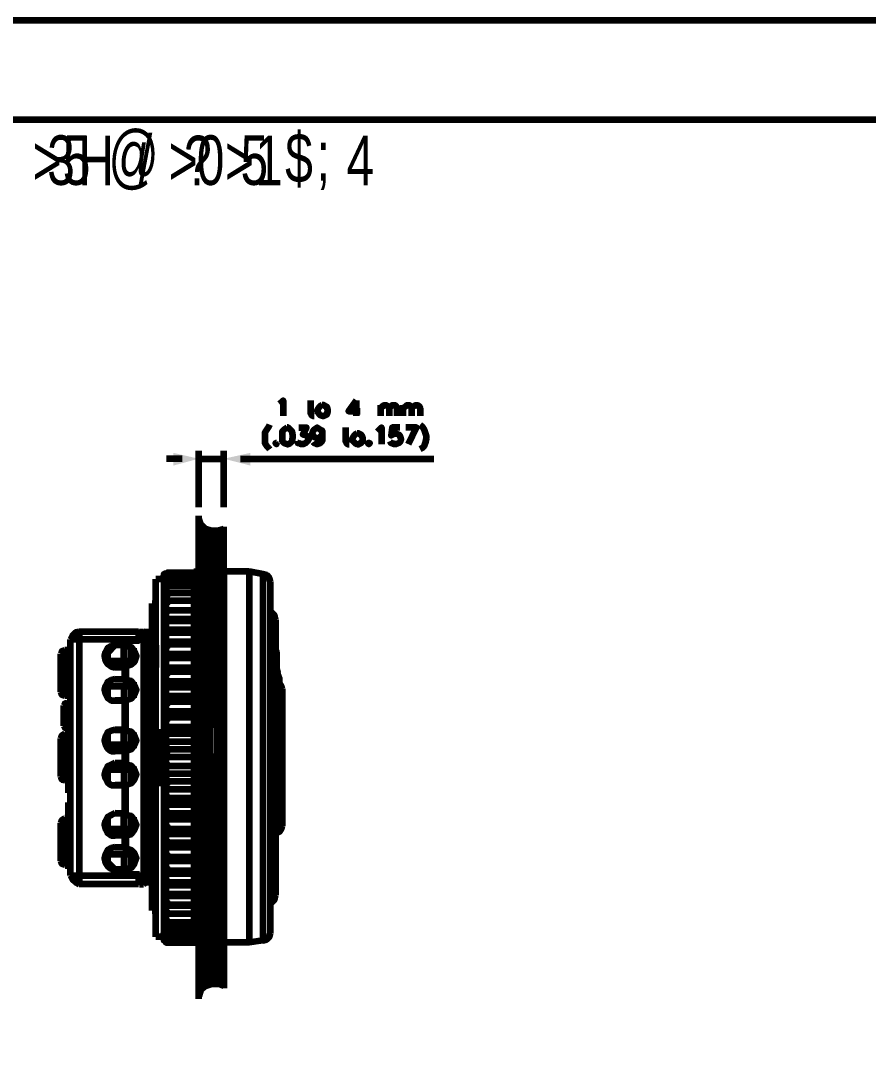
# Model space of a CAD drawing. Header units: inches. Extents: x 19 to 378, y -1 to 556.
# Drawn here: x 96.7 to 193.7, y 94.6 to 212.2 of the extents above; entities that cross this region are included whole.
import ezdxf

# ---------------------------------------------------------------- set-up
doc = ezdxf.new("R2010")
doc.units = ezdxf.units.IN
for name, color, linetype, lineweight in [('H', 7, 'CONTINUOUS', 100), ('P', 250, 'CONTINUOUS', 100), ('Text', 250, 'CONTINUOUS', 100)]:
    doc.layers.add(name, color=color, linetype=linetype, lineweight=lineweight)
doc.styles.get("Standard").update_dxf_attribs({"font": 'txt', "width": 0.75})

msp = doc.modelspace()

# ---------------------------------------------------------------- hatches: boundary and pattern name
at = {"layer": 'H', "linetype": 'CONTINUOUS'}
for points in [[(114.22, 162.78), (114.22, 161.33), (117.11, 162.11)], [(123, 161.33), (123, 162.78), (120, 162.11)]]:
    msp.add_hatch(color=0, dxfattribs=at).paths.add_polyline_path(points)

# ---------------------------------------------------------------- linework, layer by layer
at = {"layer": 'P', "color": 0, "linetype": 'CONTINUOUS'}
for points in [[(19, 30.89), (377.89, 30.89), (377.89, 212.22), (19, 212.22), (19, 30.89)], [(21.67, 200.89), (375.11, 200.89)], [(126.33, 168.44), (126.56, 168.56), (126.78, 168.78), (126.78, 167)], [(129.89, 168.78), (129.89, 167.33), (130, 167.11), (130.11, 167), (130.33, 167)], [(135.11, 168.78), (134.22, 167.56), (135.56, 167.56)], [(135.11, 168.78), (135.11, 167)], [(129.67, 168.22), (130.22, 168.22)], [(131.22, 168.22), (131, 168.11), (130.89, 168), (130.67, 167.67), (130.67, 167.56), (130.89, 167.22), (131, 167.11), (131.22, 167), (131.44, 167), (131.56, 167.11), (131.78, 167.22), (131.89, 167.56), (131.89, 167.67), (131.78, 168), (131.56, 168.11), (131.44, 168.22), (131.22, 168.22), (131.22, 168.22)], [(137.89, 168.22), (137.89, 167)], [(137.89, 167.89), (138.11, 168.11), (138.33, 168.22), (138.56, 168.22), (138.78, 168.11), (138.89, 167.89), (138.89, 167)], [(138.89, 167.89), (139.11, 168.11), (139.22, 168.22), (139.56, 168.22), (139.67, 168.11), (139.78, 167.89), (139.78, 167)], [(140.44, 168.22), (140.44, 167)], [(140.44, 167.89), (140.78, 168.11), (140.89, 168.22), (141.22, 168.22), (141.33, 168.11), (141.44, 167.89), (141.44, 167)], [(141.44, 167.89), (141.67, 168.11), (141.89, 168.22), (142.11, 168.22), (142.33, 168.11), (142.44, 167.89), (142.44, 167)], [(125.22, 166), (125.11, 165.78), (124.89, 165.44), (124.67, 165.11), (124.67, 164.78), (124.67, 164.44), (124.67, 163.89), (124.89, 163.56), (125.11, 163.33), (125.22, 163.22)], [(142.44, 166), (142.67, 165.78), (142.89, 165.44), (143, 165.11), (143.11, 164.78), (143.11, 164.44), (143, 163.89), (142.89, 163.56), (142.67, 163.33), (142.44, 163.22)], [(127.22, 165.67), (126.89, 165.44), (126.67, 165.22), (126.67, 164.78), (126.67, 164.56), (126.67, 164.11), (126.89, 163.89), (127.22, 163.78), (127.33, 163.78), (127.56, 163.89), (127.78, 164.11), (127.89, 164.56), (127.89, 164.78), (127.78, 165.22), (127.56, 165.44), (127.33, 165.67), (127.22, 165.67)], [(128.56, 165.67), (129.44, 165.67), (129, 164.89), (129.22, 164.89), (129.44, 164.78), (129.44, 164.78), (129.67, 164.44), (129.67, 164.22), (129.44, 164), (129.33, 163.89), (129.11, 163.78), (128.78, 163.78), (128.56, 163.89), (128.44, 163.89), (128.44, 164.11)], [(131.22, 165), (131.22, 164.78), (131, 164.56), (130.67, 164.44), (130.67, 164.44), (130.33, 164.56), (130.22, 164.78), (130.11, 165), (130.11, 165.11), (130.22, 165.33), (130.33, 165.44), (130.67, 165.67), (130.67, 165.67), (131, 165.44), (131.22, 165.33), (131.22, 165), (131.22, 164.56), (131.22, 164.11), (131, 163.89), (130.67, 163.78), (130.56, 163.78), (130.33, 163.89), (130.22, 164)], [(133.67, 165), (134.22, 165)], [(133.89, 165.67), (133.89, 164.11), (134, 163.89), (134.11, 163.78), (134.33, 163.78)], [(135.22, 165), (135, 164.89), (134.89, 164.78), (134.67, 164.44), (134.67, 164.22), (134.89, 164), (135, 163.89), (135.22, 163.78), (135.44, 163.78), (135.56, 163.89), (135.78, 164), (135.89, 164.22), (135.89, 164.44), (135.78, 164.78), (135.56, 164.89), (135.44, 165), (135.22, 165)], [(137.56, 165.22), (137.67, 165.33), (138, 165.67), (138, 163.78)], [(140.11, 165.67), (139.22, 165.67), (139.11, 164.78), (139.22, 164.89), (139.44, 165), (139.67, 165), (140, 164.89), (140.11, 164.78), (140.22, 164.44), (140.22, 164.22), (140.11, 164), (140, 163.89), (139.67, 163.78), (139.44, 163.78), (139.22, 163.89), (139.11, 163.89), (139, 164.11)], [(141.11, 163.78), (142, 165.67), (140.78, 165.67)], [(126, 163.89), (125.89, 163.89), (126, 163.78), (126, 163.89), (126, 163.89)], [(136.56, 163.89), (136.44, 163.89), (136.56, 163.78), (136.67, 163.89), (136.56, 163.89)], [(117.11, 156.56), (117.11, 163)], [(120, 156.56), (120, 163)], [(115.22, 162.11), (113.44, 162.11)], [(117.11, 162.11), (120, 162.11)], [(121.89, 162.11), (144, 162.11)], [(120, 145.56), (117.11, 145.56), (117.11, 155.56)], [(117.11, 155.22), (117.33, 154.67), (117.89, 154.11), (118.56, 153.89), (119.33, 153.89), (120, 154.11)], [(117.11, 154.78), (117.22, 155)], [(117.11, 154), (117.56, 154.44)], [(120, 145.56), (120, 154.33)], [(117.11, 153.11), (118.11, 154.11)], [(117.11, 151.44), (119.67, 153.89)], [(117.11, 152.33), (118.67, 153.89)], [(117.11, 150.56), (120, 153.44)], [(117.11, 149.67), (120, 152.67)], [(117.11, 148.89), (120, 151.78)], [(117.11, 148), (120, 151)], [(117.11, 147.22), (120, 150.11)], [(112.22, 130.78), (112.22, 148.33)], [(112.22, 130.78), (112.22, 148.33)], [(113.11, 148.33), (112.22, 148.33)], [(113.22, 148.89), (113.11, 148.89)], [(113.11, 148.89), (113.11, 148.89), (113.22, 148.89)], [(113.11, 148.89), (113.11, 107)], [(113.11, 148.67), (113.11, 148.78), (113.22, 148.78)], [(113.22, 148.67), (113.11, 148.67)], [(113.11, 148.44), (113.11, 148.44), (113.22, 148.44)], [(113.22, 148.33), (113.11, 148.33)], [(113.33, 149), (113.33, 148.89), (113.22, 148.89)], [(113.22, 148.89), (113.22, 149), (113.33, 149)], [(113.22, 148.89), (113.22, 148.89)], [(113.22, 148.89), (113.33, 148.89)], [(113.22, 148.78), (113.22, 148.89), (113.33, 148.89)], [(113.22, 148.67), (113.22, 148.67)], [(113.33, 148.67), (113.22, 148.67)], [(113.22, 148.44), (113.33, 148.44), (113.33, 148.56), (113.33, 148.56)], [(113.22, 148.33), (113.22, 148.33)], [(113.33, 148.33), (113.22, 148.33)], [(113.44, 149.11), (113.44, 149), (113.33, 149), (113.33, 149), (113.33, 149)], [(113.33, 149), (113.33, 149), (113.44, 149), (113.44, 149.11)], [(113.44, 149), (113.33, 149), (113.33, 148.89), (113.33, 148.89)], [(113.44, 149), (113.44, 148.89), (113.33, 148.89), (113.33, 148.89)], [(113.33, 149), (113.33, 149)], [(113.33, 148.89), (113.33, 148.89), (113.33, 148.89), (113.44, 148.89), (113.44, 149)], [(113.33, 148.89), (113.33, 148.89)], [(113.44, 148.89), (113.44, 148.78), (113.33, 148.78), (113.33, 148.67), (113.33, 148.67)], [(113.33, 148.89), (113.33, 148.89), (113.33, 148.67)], [(113.33, 148.67), (113.33, 148.67)], [(113.44, 148.67), (113.44, 148.56), (113.33, 148.56)], [(113.33, 148.56), (113.33, 148.67), (113.44, 148.67)], [(113.33, 148.67), (113.33, 148.44)], [(113.33, 148.56), (113.33, 148.44), (113.33, 148.44), (113.33, 148.33)], [(113.44, 148.44), (113.44, 148.44), (113.33, 148.44), (113.33, 148.33), (113.33, 148.33), (113.33, 148.33)], [(113.33, 148.33), (113.33, 148.11)], [(113.56, 149.11), (113.56, 149), (113.44, 149), (113.44, 149)], [(113.44, 149.11), (116.67, 149.11)], [(113.44, 149), (116.67, 149)], [(113.56, 148.89), (113.56, 148.89), (113.44, 148.89)], [(113.56, 148.67), (113.56, 148.56), (113.44, 148.56), (113.44, 148.44)], [(113.44, 148.67), (116.67, 148.67)], [(113.56, 149.11), (113.56, 149.11)], [(113.56, 149), (113.56, 149), (113.56, 148.89)], [(113.56, 148.67), (113.56, 148.67)], [(116.56, 149.22), (116.56, 106.78)], [(116.56, 149.22), (117.11, 149.22)], [(116.67, 149.22), (116.67, 106.78)], [(117, 149.22), (117, 106.78)], [(117.11, 149.22), (117.11, 106.78)], [(117.11, 146.33), (120, 149.22)], [(117.22, 145.56), (120, 148.33)], [(120, 149.22), (120, 106.78)], [(122.89, 149.22), (120, 149.22)], [(122.89, 149.22), (122.89, 106.78)], [(124.44, 148.89), (122.89, 149.22)], [(125.33, 148), (125.22, 148.44), (124.89, 148.78), (124.44, 148.89)], [(124.44, 148.89), (124.44, 107)], [(113.11, 148), (113.22, 148), (113.22, 148.11), (113.33, 148.11)], [(113.22, 147.78), (113.11, 147.78), (113.11, 147.78)], [(113.11, 147.44), (113.22, 147.44), (113.22, 147.44), (113.33, 147.44)], [(113.22, 147.11), (113.11, 147.11), (113.11, 147.11)], [(113.33, 147.89), (113.22, 147.89), (113.22, 147.78)], [(113.22, 147.22), (113.22, 147.11)], [(113.33, 147.22), (113.22, 147.22), (113.22, 147.22)], [(113.33, 148.11), (113.33, 148), (113.33, 148), (113.33, 147.89)], [(113.44, 148.11), (113.44, 148.11), (113.33, 148.11)], [(113.33, 148.11), (113.44, 148.11)], [(113.33, 148.11), (113.33, 148.11), (113.33, 148.11)], [(113.44, 148), (113.44, 148), (113.33, 148), (113.33, 147.89), (113.33, 147.78), (113.33, 147.78)], [(113.33, 147.78), (113.33, 147.44)], [(113.44, 147.56), (113.44, 147.44), (113.33, 147.44), (113.33, 147.44)], [(113.33, 147.56), (113.44, 147.56)], [(113.33, 147.44), (113.33, 147.44), (113.33, 147.56)], [(113.56, 147.44), (113.44, 147.44), (113.44, 147.22), (113.33, 147.22), (113.33, 147.22), (113.33, 147.22), (113.33, 147.11)], [(113.33, 147.44), (113.33, 147.33), (113.33, 147.33), (113.33, 147.22)], [(113.33, 147.11), (113.33, 146.78)], [(113.56, 148.11), (113.56, 148), (113.44, 148)], [(113.44, 148.11), (116.67, 148.11)], [(113.44, 147.56), (116.67, 147.56)], [(113.56, 148.11), (113.56, 148.11), (113.56, 148.11)], [(113.56, 147.56), (113.56, 147.44), (113.56, 147.44)], [(113.56, 147.44), (113.56, 147.44)], [(118.11, 145.56), (120, 147.44)], [(125.33, 107.89), (125.33, 148)], [(113.11, 146.78), (113.33, 146.78)], [(113.22, 146.33), (113.11, 146.33)], [(113.33, 146.67), (113.33, 146.56), (113.33, 146.56), (113.33, 146.44), (113.22, 146.44), (113.22, 146.44)], [(113.22, 146.44), (113.22, 146.33)], [(113.44, 146.78), (113.44, 146.67), (113.33, 146.67)], [(113.33, 146.78), (113.44, 146.78)], [(113.33, 146.78), (113.33, 146.78)], [(113.56, 146.67), (113.56, 146.56), (113.44, 146.56), (113.44, 146.56), (113.33, 146.56), (113.33, 146.44), (113.33, 146.44), (113.33, 146.33)], [(113.33, 146.33), (113.33, 145.89)], [(113.44, 146.78), (116.67, 146.78)], [(113.56, 146.78), (113.56, 146.67)], [(113.56, 146.78), (113.56, 146.78)], [(118.89, 145.56), (120, 146.67)], [(111.78, 110.44), (111.78, 145.56)], [(111.78, 110.44), (111.78, 145.56)], [(111.78, 145.56), (112.22, 145.56)], [(113.11, 145.89), (113.33, 145.89)], [(113.22, 145.44), (113.22, 145.33), (113.11, 145.33)], [(113.11, 144.78), (113.33, 144.78)], [(113.11, 144.78), (116.56, 144.78)], [(113.33, 145.56), (113.22, 145.56), (113.22, 145.44)], [(113.33, 145.89), (113.44, 145.89)], [(113.33, 145.89), (113.33, 145.89)], [(113.56, 145.78), (113.56, 145.67), (113.44, 145.67), (113.44, 145.56), (113.33, 145.56), (113.33, 145.44), (113.33, 145.44), (113.33, 145.33)], [(113.44, 145.67), (113.33, 145.67), (113.33, 145.67), (113.33, 145.67), (113.33, 145.56)], [(113.33, 145.33), (113.33, 144.78)], [(113.56, 144.78), (113.56, 144.78), (113.56, 144.67), (113.44, 144.67), (113.44, 144.44), (113.33, 144.44), (113.33, 144.44), (113.33, 144.33), (113.33, 144.33)], [(113.33, 144.78), (113.33, 144.78), (113.33, 144.78), (113.56, 144.78)], [(113.44, 144.78), (113.44, 144.67), (113.33, 144.67), (113.33, 144.56), (113.33, 144.56), (113.33, 144.44)], [(113.33, 144.78), (113.44, 144.78)], [(113.33, 144.78), (113.33, 144.78)], [(113.44, 145.89), (113.44, 145.67)], [(113.44, 145.89), (116.67, 145.89)], [(113.44, 144.78), (116.67, 144.78)], [(113.56, 145.89), (113.56, 145.78), (113.56, 145.78)], [(119.22, 145.56), (117.11, 145.56)], [(117.44, 145.56), (117.44, 145), (117.33, 145), (117.33, 141.22), (117.33, 141.11), (117.33, 134.89), (117.22, 134.78), (117.22, 133.11)], [(117.56, 135.89), (117.56, 140), (117.67, 140.11), (117.67, 144.78), (117.67, 144.78), (117.67, 145.56), (117.67, 142.33)], [(118.11, 145.56), (118.11, 144.33), (118, 144.33), (118, 139.78), (117.89, 139.78), (117.89, 133.33)], [(118.44, 145.56), (118.44, 144.67), (118.33, 144.56), (118.33, 140.22), (118.22, 140.22), (118.22, 133.67), (118.22, 133.56), (118.22, 133.33)], [(118.56, 138.67), (118.56, 138.89), (118.56, 138.89), (118.56, 144.11), (118.67, 144.11), (118.67, 145.56)], [(119.22, 145.56), (119.22, 110.33)], [(119.78, 145.56), (120, 145.78)], [(113.22, 144.33), (113.22, 144.33), (113.11, 144.33)], [(113.11, 143.78), (116.56, 143.78)], [(113.11, 143.67), (113.22, 143.67), (113.22, 143.56), (113.33, 143.56)], [(113.33, 144.44), (113.22, 144.44), (113.22, 144.33)], [(113.33, 144.33), (113.33, 143.67)], [(113.33, 143.67), (113.33, 143.67), (113.33, 143.56), (113.56, 143.56)], [(125.89, 143.67), (125.78, 144.22), (125.33, 144.67)], [(125.89, 143.67), (125.89, 112.22)], [(113.22, 143.22), (113.22, 143.11), (113.11, 143.11), (113.11, 143.11)], [(113.11, 142.56), (116.56, 142.56)], [(113.33, 143.22), (113.22, 143.22), (113.22, 143.22)], [(113.56, 143.56), (113.56, 143.56), (113.56, 143.56), (113.56, 143.44), (113.44, 143.44), (113.44, 143.33), (113.33, 143.33), (113.33, 143.22), (113.33, 143.22), (113.33, 143.11)], [(113.44, 143.56), (113.44, 143.44), (113.33, 143.44), (113.33, 143.33), (113.33, 143.33), (113.33, 143.22)], [(113.33, 143.56), (113.44, 143.56)], [(113.33, 143.56), (113.33, 143.56)], [(113.33, 143.11), (113.33, 142.33)], [(113.44, 143.56), (116.67, 143.56)], [(103.44, 142.33), (103, 142.22), (102.67, 141.89), (102.44, 141.44)], [(102.44, 114.44), (102.44, 141.44)], [(110.22, 141.44), (102.44, 141.44)], [(103.44, 142.33), (103.44, 113.44)], [(110.22, 142.33), (103.44, 142.33)], [(108.67, 140.78), (108.67, 141.44)], [(109.11, 141.33), (108.78, 141.11)], [(109.33, 141.33), (109.11, 141.44)], [(109.11, 141.33), (110.33, 141.33)], [(110.11, 141.33), (110.22, 141.44)], [(110.22, 142.33), (110.22, 141.33)], [(110.22, 142.22), (110.33, 142.22)], [(110.33, 141.33), (110.33, 142.33)], [(110.33, 142.33), (110.78, 142.33)], [(110.33, 141.44), (111.22, 141.44)], [(111.22, 141.89), (111.11, 142.22), (110.78, 142.33)], [(110.78, 142.33), (110.78, 113.44)], [(111, 142.33), (111.78, 142.33)], [(111.11, 142.22), (111.78, 142.22)], [(111.22, 142), (111.78, 142)], [(111.22, 141.89), (111.22, 114)], [(113.11, 142.33), (113.33, 142.33)], [(113.22, 141.78), (113.22, 141.78), (113.11, 141.78)], [(113.11, 141.22), (116.56, 141.22)], [(113.33, 141.89), (113.22, 141.89), (113.22, 141.78)], [(113.33, 142.33), (113.33, 142.33), (113.33, 142.33), (113.56, 142.33), (113.56, 142.22)], [(113.33, 142.33), (113.44, 142.33), (113.44, 142.22)], [(113.33, 142.33), (113.33, 142.33)], [(113.56, 142.22), (113.56, 142.22), (113.56, 142.11), (113.44, 142.11), (113.44, 142), (113.33, 142), (113.33, 141.89), (113.33, 141.89), (113.33, 141.78)], [(113.44, 142.22), (113.44, 142.22), (113.33, 142.22), (113.33, 142), (113.33, 142), (113.33, 141.89)], [(113.33, 141.78), (113.33, 141)], [(113.44, 142.22), (116.67, 142.22)], [(117.67, 142.33), (117.67, 141.67), (117.67, 141.67), (117.67, 135.22), (117.56, 135.22), (117.56, 129.56)], [(117.67, 142.33), (117.78, 142.33)], [(101.78, 140.22), (101.44, 140.11), (101.33, 139.78)], [(101.78, 135), (101.78, 140.22)], [(102.44, 140.22), (101.78, 140.22)], [(107.56, 140.78), (107.11, 140.67), (106.67, 140.44), (106.44, 140), (106.33, 139.56), (106.44, 139), (106.67, 138.67), (107.11, 138.33), (107.56, 138.22)], [(107.56, 140.78), (106.67, 139.89)], [(106.67, 140.44), (106.67, 138.67)], [(108.78, 140.78), (107.56, 140.78)], [(108.67, 140.78), (107.56, 140.78)], [(108.56, 139), (108.56, 140.67)], [(108.78, 140.67), (108.56, 140.67)], [(108.78, 140.67), (108.78, 141.11)], [(108.78, 138.33), (109.44, 138.56), (109.78, 138.89), (110, 139.56), (109.78, 140.11), (109.44, 140.56), (108.78, 140.67)], [(109.33, 139), (109.33, 140.56)], [(109.44, 139), (109.44, 140.44)], [(109.67, 140.44), (109.67, 138.67)], [(112.22, 140.78), (112.22, 138.22), (112.11, 138.11), (112.11, 131), (112.11, 130.89), (112.11, 128)], [(113.11, 141), (113.22, 141), (113.22, 141), (113.33, 141)], [(113.22, 140.44), (113.22, 140.44), (113.11, 140.33)], [(113.33, 140.44), (113.22, 140.44)], [(113.33, 141), (113.33, 141), (113.33, 141), (113.44, 141), (113.44, 140.89), (113.56, 140.89)], [(113.33, 141), (113.33, 141), (113.33, 140.89), (113.44, 140.89)], [(113.33, 141), (113.33, 141)], [(113.56, 140.89), (113.56, 140.78), (113.56, 140.78), (113.56, 140.67), (113.44, 140.67), (113.44, 140.56), (113.33, 140.56), (113.33, 140.44), (113.33, 140.44), (113.33, 140.33)], [(113.44, 140.89), (113.44, 140.78), (113.33, 140.78), (113.33, 140.56), (113.33, 140.56), (113.33, 140.44)], [(113.33, 140.33), (113.33, 139.56)], [(113.44, 140.89), (116.67, 140.89)], [(125.89, 140.11), (126, 140.11)], [(126, 140), (126, 140.11), (125.89, 140.11)], [(126, 140), (126, 140.11), (125.89, 140.11)], [(101.33, 135.44), (101.33, 139.78)], [(106.67, 139), (109.67, 139)], [(108.78, 139), (108.78, 136.11)], [(109.67, 139.33), (110, 139.33)], [(111.22, 139.78), (111.78, 139.78)], [(111.78, 139.22), (111.22, 139.22)], [(113.11, 139.78), (116.56, 139.78)], [(113.11, 139.56), (113.22, 139.56)], [(113.22, 138.89), (113.22, 138.89), (113.11, 138.89)], [(113.22, 139.56), (113.22, 139.44), (113.33, 139.44)], [(113.33, 139), (113.22, 139), (113.22, 138.89)], [(113.33, 139.56), (113.33, 139.56), (113.33, 139.44), (113.44, 139.44), (113.44, 139.33), (113.56, 139.33), (113.56, 139.33)], [(113.33, 139.44), (113.33, 139.44), (113.33, 139.33), (113.44, 139.33), (113.44, 139.33)], [(113.33, 139.44), (113.33, 139.44)], [(113.56, 139.33), (113.56, 139.33), (113.56, 139.22), (113.44, 139.22), (113.44, 139), (113.33, 139), (113.33, 138.89), (113.33, 138.89), (113.33, 138.89)], [(113.44, 139.33), (113.44, 139.22), (113.33, 139.22), (113.33, 139.11), (113.33, 139.11), (113.33, 139)], [(113.33, 138.89), (113.33, 138)], [(113.44, 139.33), (116.67, 139.33)], [(126, 140), (126, 140)], [(126, 139.89), (126, 140)], [(126, 140), (126, 134.22)], [(108.67, 138.22), (107.56, 138.22)], [(108.67, 136.89), (108.67, 138.22)], [(113.11, 138.22), (116.56, 138.22)], [(113.11, 138), (113.11, 138), (113.22, 138)], [(113.22, 138), (113.22, 137.89), (113.33, 137.89)], [(113.33, 138), (113.33, 138), (113.33, 138), (113.33, 137.89), (113.44, 137.89), (113.44, 137.78), (113.56, 137.78), (113.56, 137.78), (113.56, 137.78)], [(113.33, 137.89), (113.33, 137.78), (113.44, 137.78), (113.44, 137.78)], [(113.33, 137.89), (113.33, 137.89)], [(113.56, 137.78), (113.56, 137.67), (113.56, 137.67), (113.56, 137.56), (113.44, 137.56), (113.44, 137.44), (113.33, 137.44), (113.33, 137.33), (113.33, 137.33), (113.33, 137.22)], [(113.44, 137.78), (113.44, 137.67), (113.33, 137.67), (113.33, 137.44), (113.33, 137.44), (113.33, 137.44)], [(113.44, 137.78), (116.67, 137.78)], [(118.44, 128), (118.44, 131.56), (118.56, 131.56), (118.56, 138.67)], [(126, 138.11), (126.11, 137.67)], [(107.56, 136.89), (107.11, 136.78), (106.67, 136.56), (106.44, 136.11), (106.33, 135.67), (106.44, 135.22), (106.67, 134.78), (107.11, 134.44), (107.56, 134.44)], [(106.67, 136.56), (106.67, 134.78)], [(107.56, 136.89), (108.67, 136.89)], [(108.78, 134.44), (109.44, 134.67), (109.78, 135.11), (110, 135.67), (109.78, 136.22), (109.44, 136.67), (108.78, 136.78)], [(109.67, 136.56), (109.67, 134.78)], [(113.22, 137.33), (113.22, 137.22), (113.11, 137.22), (113.11, 137.22)], [(113.11, 136.67), (116.56, 136.67)], [(113.33, 137.44), (113.22, 137.44), (113.22, 137.33)], [(113.33, 137.22), (113.33, 136.33)], [(126.11, 135.67), (126.33, 136.33), (126.33, 137), (126.11, 137.67)], [(126.11, 137.67), (126.11, 135.67)], [(101.33, 135.44), (101.44, 135.11), (101.78, 135)], [(106.67, 136.11), (109.67, 136.11)], [(108.56, 136.11), (108.56, 134.44)], [(109.33, 136.11), (109.33, 134.67)], [(109.44, 134.67), (109.44, 136.11)], [(109.67, 135.78), (110, 135.78)], [(111.22, 136.11), (111.78, 136.11)], [(113.11, 136.33), (113.22, 136.33)], [(113.22, 135.67), (113.22, 135.56), (113.11, 135.56), (113.11, 135.56)], [(113.22, 136.33), (113.22, 136.22), (113.33, 136.22)], [(113.33, 135.67), (113.22, 135.67), (113.22, 135.67)], [(113.33, 136.33), (113.33, 136.22), (113.33, 136.22), (113.33, 136.22), (113.44, 136.22), (113.44, 136.11), (113.56, 136.11), (113.56, 136), (113.56, 136)], [(113.33, 136.22), (113.33, 136.22), (113.33, 136.22), (113.33, 136.11), (113.44, 136.11), (113.44, 136)], [(113.33, 136.22), (113.33, 136.22)], [(113.56, 136), (113.56, 136), (113.56, 135.89), (113.44, 135.89), (113.44, 135.78), (113.33, 135.78), (113.33, 135.67), (113.33, 135.67), (113.33, 135.56)], [(113.44, 136), (113.44, 136), (113.33, 136), (113.33, 135.89), (113.33, 135.89), (113.33, 135.67)], [(113.33, 135.56), (113.33, 134.67)], [(113.44, 136), (116.67, 136)], [(117.44, 123.11), (117.44, 124.78), (117.56, 124.78), (117.56, 132.89), (117.56, 132.89), (117.56, 135.89)], [(126.11, 135.67), (126, 135.22)], [(126.67, 135.33), (126, 135.33)], [(126.67, 135.78), (126.56, 136.11), (126.33, 136.44)], [(126.67, 135.78), (126.67, 120.11)], [(102.44, 135), (101.78, 135)], [(108.67, 134.44), (107.56, 134.44)], [(107.56, 134.44), (108.78, 134.44)], [(108.78, 134.44), (108.56, 134.44)], [(108.67, 131.11), (108.67, 134.44)], [(108.78, 131), (108.78, 134.44)], [(113.11, 135), (116.56, 135)], [(113.11, 134.67), (113.22, 134.67)], [(113.22, 134.67), (113.22, 134.56), (113.33, 134.56)], [(113.33, 134.67), (113.33, 134.56), (113.33, 134.56), (113.33, 134.44), (113.44, 134.44), (113.44, 134.44), (113.56, 134.44), (113.56, 134.33), (113.56, 134.33)], [(113.33, 134.56), (113.33, 134.44), (113.33, 134.44), (113.33, 134.44), (113.44, 134.44), (113.44, 134.33)], [(113.56, 134.33), (113.56, 134.33), (113.56, 134.33), (113.56, 134.11), (113.44, 134.11), (113.44, 134.11), (113.33, 134.11), (113.33, 134), (113.33, 134), (113.33, 133.78)], [(113.44, 134.33), (113.44, 134.22), (113.33, 134.22), (113.33, 134.11), (113.33, 134.11), (113.33, 134)], [(113.44, 134.33), (116.67, 134.33)], [(126, 134.67), (126, 134.67), (126, 134.78), (125.89, 134.78)], [(126, 134.67), (126, 134.67), (126, 134.56), (125.89, 134.56)], [(125.89, 134.11), (126, 134.11), (126, 134.22)], [(102, 134.11), (101.78, 134.11), (101.67, 133.89)], [(101.67, 133.89), (102.44, 133.89)], [(101.67, 131.56), (101.67, 133.89)], [(102, 134.11), (102.44, 134.11)], [(102, 134.11), (102, 131.33)], [(108.78, 133.67), (108.67, 133.67)], [(108.78, 133.22), (108.67, 133.22)], [(113.22, 134), (113.22, 133.89), (113.11, 133.89), (113.11, 133.78)], [(113.11, 133.22), (116.56, 133.22)], [(113.33, 134), (113.22, 134), (113.22, 134)], [(113.33, 133.78), (113.33, 132.89)], [(117.22, 133.11), (117.22, 127.11), (117.22, 127.11), (117.22, 120.78)], [(117.89, 133.33), (117.89, 132.89), (117.89, 132.89), (117.89, 125), (117.78, 125), (117.78, 121.11)], [(118.22, 133.33), (118.22, 125.78), (118.11, 125.67), (118.11, 121.11)], [(125.89, 134.11), (125.89, 119.44)], [(126.67, 132.44), (126.56, 132.78), (126.33, 133.11), (125.89, 133.22)], [(125.89, 133.22), (126, 133.22)], [(126, 133), (125.89, 133)], [(125.89, 133), (126, 133)], [(126.67, 132.44), (126.67, 132.56), (126.56, 132.67), (126.56, 132.67), (126.44, 132.67), (126.44, 132.78), (126.44, 132.78), (126.44, 132.89), (126.33, 132.89), (126.33, 132.89), (126.11, 132.89), (126.11, 133), (126, 133)], [(126, 133), (126.11, 133)], [(108.78, 132.22), (108.67, 132.22)], [(108.67, 131.89), (108.78, 131.89)], [(113.11, 132.89), (113.11, 132.89), (113.22, 132.89)], [(113.22, 132.22), (113.22, 132.11), (113.11, 132.11), (113.11, 132)], [(113.22, 132.89), (113.22, 132.78), (113.33, 132.78)], [(113.33, 132.22), (113.22, 132.22)], [(113.33, 132.89), (113.33, 132.78), (113.33, 132.78), (113.33, 132.67), (113.44, 132.67), (113.44, 132.67), (113.56, 132.67), (113.56, 132.56), (113.56, 132.56), (113.56, 132.56)], [(113.33, 132.78), (113.33, 132.67), (113.33, 132.67), (113.33, 132.56), (113.44, 132.56), (113.44, 132.56)], [(113.56, 132.56), (113.56, 132.56), (113.56, 132.33), (113.44, 132.33), (113.44, 132.22), (113.33, 132.22), (113.33, 132.22), (113.33, 132.22), (113.33, 132)], [(113.44, 132.56), (113.44, 132.44), (113.33, 132.44), (113.33, 132.33), (113.33, 132.33), (113.33, 132.22)], [(113.33, 132), (113.33, 131.11)], [(113.44, 132.56), (116.67, 132.56)], [(126.67, 132.33), (126.67, 132.33), (126.67, 132.44)], [(101.78, 130.67), (101.44, 130.44), (101.33, 130.11)], [(101.67, 131.56), (101.78, 131.33), (102, 131.33)], [(101.67, 131.56), (102.44, 131.56)], [(102.44, 130.67), (101.78, 130.67)], [(101.78, 125.33), (101.78, 130.67)], [(102, 131.33), (102.44, 131.33)], [(107.56, 131.11), (107.11, 131), (106.67, 130.78), (106.44, 130.33), (106.33, 129.89), (106.44, 129.44), (106.67, 129), (107.11, 128.67), (107.56, 128.67)], [(106.67, 130.78), (106.67, 129)], [(108.78, 131.11), (107.56, 131.11)], [(107.56, 131.11), (108.67, 131.11)], [(108.78, 131), (108.56, 131)], [(108.56, 129.44), (108.56, 131)], [(108.78, 128.67), (109.44, 128.89), (109.78, 129.33), (110, 129.89), (109.78, 130.44), (109.44, 130.89), (108.78, 131)], [(109.33, 129.44), (109.33, 131)], [(109.44, 129.44), (109.44, 130.78)], [(109.67, 130.78), (109.67, 129)], [(111.22, 131.33), (111.78, 131.33)], [(113.11, 130.78), (112.22, 130.78)], [(112.33, 125), (112.33, 128.11), (112.44, 128.11), (112.44, 130.78)], [(112.67, 130.78), (112.67, 129.44)], [(112.67, 125), (112.67, 130.78)], [(112.78, 130.78), (112.78, 129.44)], [(113, 130.78), (113, 129.44)], [(113.11, 131.44), (116.56, 131.44)], [(113.11, 131.11), (113.22, 131.11)], [(113.22, 131.11), (113.22, 131), (113.33, 131)], [(113.33, 131.11), (113.33, 131), (113.33, 131), (113.33, 131), (113.44, 131), (113.44, 130.78), (113.56, 130.78), (113.56, 130.78), (113.56, 130.78), (113.56, 130.67)], [(113.33, 131), (113.33, 130.89), (113.33, 130.89), (113.33, 130.78), (113.44, 130.78), (113.44, 130.67)], [(113.56, 130.67), (113.56, 130.67), (113.56, 130.56), (113.44, 130.56), (113.44, 130.44), (113.33, 130.44), (113.33, 130.33), (113.33, 130.33), (113.33, 130.22)], [(113.44, 130.67), (113.44, 130.67), (113.33, 130.67), (113.33, 130.44), (113.33, 130.44), (113.33, 130.44)], [(113.44, 130.67), (116.67, 130.67)], [(101.33, 125.78), (101.33, 130.11)], [(106.67, 129.44), (109.67, 129.44)], [(108.78, 129.44), (108.78, 126.56)], [(109.67, 129.78), (110, 129.78)], [(112.67, 129.44), (112.67, 128)], [(112.78, 129.44), (112.78, 128)], [(113, 129.44), (113, 126.56)], [(113.22, 130.33), (113.22, 130.22), (113.11, 130.22), (113.11, 130.22)], [(113.11, 129.78), (116.56, 129.78)], [(113.33, 130.44), (113.22, 130.44), (113.22, 130.33)], [(113.33, 130.22), (113.33, 129.33)], [(117.56, 129.56), (117.56, 127.22), (117.56, 127.11), (117.56, 119.44), (117.44, 119.44), (117.44, 116.78)], [(117.56, 129.56), (117.67, 129.56)], [(108.67, 128.67), (107.56, 128.67)], [(108.67, 127.33), (108.67, 128.67)], [(113.11, 129.33), (113.11, 129.22), (113.22, 129.22)], [(113.22, 128.44), (113.11, 128.44)], [(113.22, 129.22), (113.22, 129.22), (113.33, 129.22)], [(113.22, 128.56), (113.22, 128.44)], [(113.33, 128.56), (113.22, 128.56), (113.22, 128.56)], [(113.33, 129.33), (113.33, 129.22), (113.33, 129.22), (113.33, 129.11), (113.44, 129.11), (113.44, 129), (113.56, 129), (113.56, 128.89), (113.56, 128.89), (113.56, 128.89)], [(113.33, 129.22), (113.33, 129), (113.33, 129), (113.33, 129), (113.44, 129), (113.44, 128.89)], [(113.56, 128.89), (113.56, 128.89), (113.56, 128.67), (113.44, 128.67), (113.44, 128.67), (113.33, 128.67), (113.33, 128.56), (113.33, 128.56), (113.33, 128.44)], [(113.44, 128.89), (113.44, 128.78), (113.33, 128.78), (113.33, 128.67), (113.33, 128.67), (113.33, 128.56)], [(113.33, 128.44), (113.33, 127.44)], [(113.44, 128.89), (116.67, 128.89)], [(126, 128.89), (125.89, 128.89)], [(125.89, 128.89), (126, 128.89)], [(126.67, 128.22), (126.67, 128.22), (126.67, 128.56), (126.56, 128.56), (126.56, 128.56), (126.44, 128.56), (126.44, 128.67), (126.44, 128.67), (126.44, 128.67), (126.33, 128.67), (126.33, 128.78), (126.11, 128.78), (126.11, 128.89), (126, 128.89)], [(126, 128.89), (126.11, 128.89)], [(107.56, 127.33), (107.11, 127.11), (106.67, 126.89), (106.44, 126.44), (106.33, 126), (106.44, 125.56), (106.67, 125.11), (107.11, 124.78), (107.56, 124.78)], [(107.56, 127.33), (108.67, 127.33)], [(108.78, 124.78), (109.44, 125), (109.78, 125.44), (110, 126), (109.78, 126.56), (109.44, 127), (108.78, 127.11)], [(112.11, 128), (112.11, 123.22), (112, 123.11), (112, 116.22), (111.89, 116.22), (111.89, 115.22)], [(112.11, 128), (112.11, 128)], [(112.78, 128), (112.78, 126.56)], [(113.11, 128), (116.56, 128)], [(113.11, 127.44), (113.11, 127.44), (113.22, 127.44)], [(113.22, 127.44), (113.22, 127.33)], [(113.22, 127.33), (113.33, 127.33)], [(113.33, 127.44), (113.33, 127.33), (113.33, 127.33), (113.33, 127.33), (113.44, 127.33), (113.44, 127.11), (113.56, 127.11), (113.56, 127.11), (113.56, 127.11), (113.56, 127)], [(113.33, 127.33), (113.33, 127.22), (113.33, 127.22), (113.33, 127.11), (113.44, 127.11), (113.44, 127)], [(118.44, 121.11), (118.44, 123.44), (118.44, 123.56), (118.44, 128)], [(118.44, 121.11), (118.44, 125.89), (118.56, 125.89), (118.56, 128)], [(119.22, 128), (118.56, 128)], [(118.78, 128), (118.78, 123.78), (118.78, 123.67), (118.78, 121.67)], [(119.11, 128), (119.11, 124.44), (119.11, 124.44), (119.11, 117.33), (119, 117.33), (119, 117.11)], [(126.67, 127.67), (126.67, 127.56), (126.67, 127.56), (126.67, 127.33), (126.56, 127.33), (126.56, 127.22), (126.44, 127.22), (126.44, 127.11), (126.33, 127.11), (126.33, 127.11), (126.33, 127.11), (126.33, 127), (126, 127)], [(106.67, 126.89), (106.67, 125.11)], [(106.67, 126.56), (109.67, 126.56)], [(108.56, 126.56), (108.56, 124.78)], [(109.33, 126.56), (109.33, 125)], [(109.44, 125), (109.44, 126.56)], [(109.67, 126.89), (109.67, 125.22)], [(109.67, 126.22), (110, 126.22)], [(112.78, 126.56), (112.78, 126), (112.67, 125.89), (112.67, 125)], [(113, 126.56), (113, 125)], [(113.22, 126.67), (113.22, 126.56), (113.11, 126.56)], [(113.11, 126.11), (116.56, 126.11)], [(113.33, 126.78), (113.22, 126.78), (113.22, 126.67)], [(113.56, 127), (113.56, 127), (113.56, 126.89), (113.44, 126.89), (113.44, 126.78), (113.33, 126.78), (113.33, 126.67), (113.33, 126.67), (113.33, 126.56)], [(113.44, 127), (113.44, 126.89), (113.33, 126.89), (113.33, 126.78), (113.33, 126.78), (113.33, 126.78)], [(113.33, 126.56), (113.33, 125.67)], [(113.44, 127), (116.67, 127)], [(126, 127), (126, 126.89), (125.89, 126.89)], [(125.89, 126.89), (126, 126.89)], [(126, 127), (126.11, 127)], [(101.33, 125.78), (101.44, 125.44), (101.78, 125.33)], [(102.44, 125.33), (101.78, 125.33)], [(102.22, 123.89), (102.22, 125.33)], [(102.44, 125), (102.22, 125)], [(108.67, 124.78), (107.56, 124.78)], [(107.56, 124.78), (108.78, 124.78)], [(108.78, 124.78), (108.56, 124.78)], [(108.67, 121.56), (108.67, 124.78)], [(108.78, 121.33), (108.78, 124.78)], [(113.11, 125), (112.22, 125)], [(112.22, 107.44), (112.22, 125)], [(112.22, 107.44), (112.22, 125)], [(113.11, 125.67), (113.11, 125.56), (113.22, 125.56)], [(113.22, 124.78), (113.11, 124.78), (113.11, 124.78)], [(113.22, 125.56), (113.22, 125.56), (113.33, 125.56)], [(113.33, 124.89), (113.22, 124.89), (113.22, 124.78)], [(113.33, 125.67), (113.33, 125.56), (113.33, 125.56), (113.33, 125.44), (113.44, 125.44), (113.44, 125.33), (113.56, 125.33), (113.56, 125.22), (113.56, 125.22), (113.56, 125.22)], [(113.33, 125.56), (113.33, 125.33), (113.33, 125.33), (113.33, 125.33), (113.44, 125.22), (113.44, 125.22)], [(113.56, 125.22), (113.56, 125.22), (113.56, 125), (113.44, 125), (113.44, 125), (113.33, 125), (113.33, 124.89), (113.33, 124.89), (113.33, 124.78)], [(113.44, 125.22), (113.44, 125.11), (113.33, 125.11), (113.33, 125), (113.33, 125), (113.33, 124.89)], [(113.33, 124.78), (113.33, 123.89)], [(113.44, 125.22), (116.67, 125.22)], [(102.44, 123.89), (102.22, 123.89)], [(108.78, 124), (108.67, 124)], [(108.78, 123.67), (108.67, 123.67)], [(111.22, 124.56), (111.78, 124.56)], [(113.11, 124.33), (116.56, 124.33)], [(113.11, 123.89), (113.11, 123.78), (113.22, 123.78), (113.22, 123.78)], [(113.22, 123.78), (113.22, 123.67), (113.33, 123.67)], [(113.33, 123.89), (113.33, 123.78), (113.33, 123.78), (113.33, 123.56), (113.44, 123.56), (113.44, 123.44), (113.56, 123.44), (113.56, 123.44), (113.56, 123.44), (113.56, 123.33)], [(113.33, 123.67), (113.33, 123.56), (113.33, 123.56), (113.33, 123.44), (113.44, 123.44), (113.44, 123.33)], [(126.67, 123.56), (126.67, 123.56), (126.67, 123.44)], [(102.44, 122.78), (102.22, 122.78)], [(102.22, 121), (102.22, 122.78)], [(108.78, 122.78), (108.67, 122.78)], [(113.22, 123.11), (113.22, 123), (113.11, 123)], [(113.11, 122.56), (116.56, 122.56)], [(113.33, 123.11), (113.22, 123.11), (113.22, 123.11)], [(113.56, 123.33), (113.56, 123.33), (113.56, 123.22), (113.44, 123.22), (113.44, 123.11), (113.33, 123.11), (113.33, 123.11), (113.33, 123.11), (113.33, 123)], [(113.44, 123.33), (113.44, 123.22), (113.33, 123.22), (113.33, 123.22), (113.33, 123.22), (113.33, 123.11)], [(113.33, 123), (113.33, 122.11)], [(113.44, 123.33), (116.67, 123.33)], [(117.33, 110.44), (117.33, 112), (117.33, 112), (117.33, 117.44), (117.44, 117.44), (117.44, 123.11)], [(125.89, 122.78), (126.33, 122.78), (126.56, 123.11), (126.67, 123.44)], [(126, 122.89), (125.89, 122.89)], [(125.89, 122.89), (126, 122.89)], [(125.89, 122.78), (126, 122.78)], [(126.67, 123.44), (126.67, 123.22), (126.56, 123.22), (126.56, 123.22), (126.44, 123.22), (126.44, 123.11), (126.44, 123.11), (126.44, 123.11), (126.33, 123.11), (126.33, 123), (126.22, 123), (126.22, 122.89), (126, 122.89)], [(126, 122.89), (126.11, 122.89)], [(107.56, 121.56), (107.11, 121.33), (106.67, 121.11), (106.44, 120.67), (106.33, 120.22), (106.44, 119.78), (106.67, 119.33), (107.11, 119), (107.56, 119)], [(108.78, 121.44), (107.56, 121.56)], [(107.56, 121.56), (108.67, 121.56)], [(108.78, 121.44), (108.56, 121.44)], [(108.56, 119.78), (108.56, 121.44)], [(108.67, 122.22), (108.78, 122.22)], [(108.78, 119), (109.44, 119.22), (109.78, 119.67), (110, 120.22), (109.78, 120.78), (109.44, 121.22), (108.78, 121.33)], [(109.33, 119.78), (109.33, 121.33)], [(113.11, 122.11), (113.11, 122), (113.22, 122), (113.22, 122)], [(113.22, 121.33), (113.11, 121.33), (113.11, 121.22)], [(113.22, 122), (113.22, 121.89), (113.33, 121.89)], [(113.33, 121.33), (113.22, 121.33), (113.22, 121.33)], [(113.33, 122.11), (113.33, 122), (113.33, 122), (113.33, 121.89), (113.44, 121.89), (113.44, 121.67), (113.56, 121.67), (113.56, 121.67), (113.56, 121.56)], [(113.33, 121.89), (113.33, 121.78), (113.33, 121.78), (113.33, 121.67), (113.44, 121.67), (113.44, 121.56)], [(113.56, 121.56), (113.56, 121.56), (113.56, 121.56), (113.44, 121.56), (113.44, 121.33), (113.33, 121.33), (113.33, 121.33), (113.33, 121.33), (113.33, 121.22)], [(113.44, 121.56), (113.44, 121.56), (113.33, 121.56), (113.33, 121.44), (113.33, 121.44), (113.33, 121.33)], [(113.33, 121.22), (113.33, 120.33)], [(113.44, 121.56), (116.67, 121.56)], [(118.78, 121.67), (118.78, 119.22)], [(101.78, 121), (101.44, 120.78), (101.33, 120.44)], [(101.33, 116.11), (101.33, 120.44)], [(102.44, 121), (101.78, 121)], [(101.78, 115.67), (101.78, 121)], [(106.67, 121.11), (106.67, 119.33)], [(109.44, 119.78), (109.44, 121.11)], [(109.67, 121.11), (109.67, 119.44)], [(109.67, 120.11), (110, 120.11)], [(113.11, 120.89), (116.56, 120.89)], [(113.11, 120.33), (113.11, 120.22), (113.22, 120.22), (113.22, 120.22)], [(113.22, 120.22), (113.33, 120.22)], [(113.33, 120.33), (113.33, 120.22), (113.33, 120.22), (113.33, 120.11), (113.44, 120.11), (113.44, 120), (113.56, 120), (113.56, 119.89), (113.56, 119.89), (113.56, 119.78)], [(113.33, 120.22), (113.33, 120.11), (113.33, 120.11), (113.33, 119.89), (113.44, 119.89), (113.44, 119.78)], [(117.22, 120.78), (117.22, 119.56), (117.11, 119.56), (117.11, 117.67)], [(117.78, 121.11), (117.78, 117.78), (117.67, 117.78), (117.67, 112.56), (117.67, 112.44), (117.67, 110.44)], [(118.11, 121.11), (118.11, 118.33), (118.11, 118.33), (118.11, 112.89), (118, 112.89), (118, 110.44)], [(118.22, 110.44), (118.22, 111.33), (118.33, 111.33), (118.33, 116.33), (118.44, 116.33), (118.44, 121.11)], [(118.33, 110.44), (118.33, 112.56), (118.44, 112.56), (118.44, 118.22), (118.44, 118.22), (118.44, 121.11)], [(126.67, 120.56), (125.89, 120.56)], [(125.89, 119.44), (126.33, 119.44), (126.56, 119.78), (126.67, 120.11)], [(106.67, 119.78), (109.67, 119.78)], [(108.67, 119), (107.56, 119)], [(108.67, 117.67), (108.67, 119)], [(108.78, 119.78), (108.78, 116.89)], [(111.22, 119.78), (111.78, 119.78)], [(113.22, 119.56), (113.22, 119.56), (113.11, 119.56)], [(113.11, 119.22), (116.56, 119.22)], [(113.33, 119.67), (113.22, 119.67), (113.22, 119.56)], [(113.56, 119.78), (113.56, 119.78), (113.56, 119.78), (113.44, 119.78), (113.44, 119.67), (113.33, 119.67), (113.33, 119.56), (113.33, 119.56), (113.33, 119.56)], [(113.44, 119.78), (113.33, 119.78), (113.33, 119.78), (113.33, 119.78), (113.33, 119.67)], [(113.33, 119.67), (113.33, 119.67)], [(113.33, 119.56), (113.33, 118.67)], [(113.44, 119.78), (116.67, 119.78)], [(118.78, 119.22), (118.78, 117.44)], [(118.78, 119.22), (118.78, 119.22)], [(125.89, 119.44), (126, 119.44)], [(113.11, 118.67), (113.11, 118.67), (113.22, 118.67), (113.22, 118.56)], [(113.22, 118), (113.22, 117.89), (113.11, 117.89)], [(113.22, 118.56), (113.22, 118.56), (113.33, 118.56)], [(113.33, 118), (113.22, 118)], [(113.33, 118.67), (113.33, 118.56), (113.33, 118.56), (113.33, 118.44), (113.44, 118.44), (113.44, 118.33), (113.56, 118.33), (113.56, 118.22), (113.56, 118.22)], [(113.33, 118.56), (113.33, 118.33), (113.33, 118.33), (113.33, 118.22), (113.44, 118.22), (113.44, 118.22)], [(113.56, 118.22), (113.56, 118.22), (113.56, 118.11), (113.44, 118.11), (113.44, 118), (113.33, 118), (113.33, 118), (113.33, 118), (113.33, 117.89)], [(113.44, 118.22), (113.44, 118.11), (113.33, 118.11), (113.33, 118), (113.33, 118), (113.33, 118)], [(113.33, 117.89), (113.33, 117.11)], [(113.44, 118.22), (116.67, 118.22)], [(107.56, 117.67), (107.11, 117.56), (106.67, 117.33), (106.44, 116.89), (106.33, 116.44), (106.44, 115.89), (106.67, 115.56), (107.11, 115.22), (107.56, 115.11)], [(106.67, 117.33), (106.67, 115.44)], [(106.67, 116.89), (109.67, 116.89)], [(107.56, 117.67), (108.67, 117.67)], [(108.56, 116.89), (108.56, 115.22)], [(108.78, 115.22), (109.44, 115.33), (109.78, 115.78), (110, 116.44), (109.78, 117), (109.44, 117.33), (108.78, 117.56)], [(109.33, 116.89), (109.33, 115.33)], [(109.44, 115.44), (109.44, 116.89)], [(109.67, 117.22), (109.67, 115.56)], [(109.67, 116.56), (110, 116.56)], [(111.78, 116.56), (111.22, 116.56)], [(113.11, 117.67), (116.56, 117.67)], [(113.11, 117.11), (113.11, 117), (113.22, 117), (113.22, 117)], [(113.22, 117), (113.22, 116.89), (113.33, 116.89)], [(113.33, 117.11), (113.33, 117), (113.33, 117), (113.33, 116.78), (113.44, 116.78), (113.44, 116.78), (113.56, 116.78), (113.56, 116.56), (113.56, 116.56), (113.56, 116.56)], [(113.33, 116.89), (113.33, 116.78), (113.33, 116.78), (113.33, 116.67), (113.44, 116.67), (113.44, 116.56)], [(113.56, 116.56), (113.56, 116.56), (113.56, 116.44), (113.33, 116.44), (113.33, 116.44), (113.33, 116.44), (113.33, 116.33)], [(113.44, 116.56), (113.33, 116.56), (113.33, 116.44), (113.33, 116.44), (113.33, 116.44)], [(113.44, 116.56), (116.67, 116.56)], [(117.44, 116.78), (117.44, 113.33), (117.33, 113.22), (117.33, 110.44)], [(117.44, 116.78), (117.56, 116.78)], [(118.78, 116.89), (118.78, 116.78), (118.67, 116.78), (118.67, 111.89), (118.56, 111.89), (118.56, 111.11)], [(118.78, 117.44), (118.78, 116.89)], [(119, 117.11), (119, 112.22), (118.89, 112.22), (118.89, 110.44)], [(119, 117.11), (119.11, 117.11)], [(101.33, 116.11), (101.44, 115.78), (101.78, 115.67)], [(102.44, 115.67), (101.78, 115.67)], [(102.22, 115.22), (102.22, 115.67)], [(106.67, 116), (107.56, 115.11)], [(111.22, 116.11), (111.78, 116.11)], [(111.22, 115.33), (111.78, 115.33)], [(113.22, 116.44), (113.22, 116.33), (113.11, 116.33)], [(113.11, 116.11), (116.56, 116.11)], [(113.11, 115.56), (113.11, 115.56), (113.22, 115.56), (113.22, 115.44)], [(113.33, 116.44), (113.22, 116.44)], [(113.22, 115.44), (113.22, 115.33), (113.33, 115.33)], [(113.33, 116.33), (113.33, 115.56)], [(113.33, 115.56), (113.33, 115.44), (113.33, 115.44), (113.33, 115.33), (113.44, 115.33), (113.44, 115.22), (113.56, 115.22), (113.56, 115), (113.56, 115)], [(113.33, 115.33), (113.33, 115.22), (113.33, 115.22), (113.33, 115.22), (113.44, 115.22), (113.44, 115)], [(102.44, 115.22), (102.22, 115.22)], [(102.44, 114.44), (102.67, 114), (103, 113.67), (103.44, 113.44)], [(102.44, 114.44), (110.22, 114.44)], [(107.56, 115.11), (108.78, 115.22)], [(108.67, 115.11), (107.56, 115.11)], [(108.78, 115.22), (108.56, 115.22)], [(108.67, 114.44), (108.67, 115.11)], [(108.78, 114.89), (108.78, 115.22)], [(108.78, 114.89), (109.11, 114.56)], [(109.11, 114.44), (109.33, 114.56)], [(110.33, 114.56), (109.11, 114.56)], [(110.22, 114.44), (110.11, 114.56)], [(110.22, 114.56), (110.22, 113.44)], [(110.33, 113.44), (110.33, 114.56)], [(110.33, 114.44), (111.22, 114.44)], [(111.22, 114.33), (111.78, 114.33)], [(111.89, 115.22), (111.89, 111.67), (111.89, 111.67), (111.89, 110.44)], [(113.22, 114.89), (113.11, 114.89), (113.11, 114.89)], [(113.11, 114.67), (116.56, 114.67)], [(113.33, 114.89), (113.22, 114.89)], [(113.56, 115), (113.56, 115), (113.56, 115), (113.33, 115), (113.33, 114.89), (113.33, 114.89), (113.33, 114.89)], [(113.44, 115), (113.44, 115), (113.33, 115), (113.33, 114.89)], [(113.33, 114.89), (113.33, 114.11)], [(113.44, 115), (116.67, 115)], [(110.22, 113.44), (103.44, 113.44)], [(110.33, 113.67), (110.22, 113.67)], [(110.33, 113.44), (110.78, 113.44)], [(110.78, 113.44), (111.11, 113.67), (111.22, 114)], [(111, 113.67), (111.78, 113.67)], [(113.11, 114.11), (113.11, 114.11), (113.22, 114.11), (113.22, 114)], [(113.22, 113.56), (113.22, 113.44), (113.11, 113.44)], [(113.11, 113.33), (116.56, 113.33)], [(113.22, 114), (113.22, 114), (113.33, 114)], [(113.33, 113.56), (113.22, 113.56)], [(113.33, 114.11), (113.33, 114), (113.33, 114), (113.33, 113.89), (113.44, 113.89), (113.44, 113.78), (113.56, 113.78), (113.56, 113.67), (113.56, 113.67), (113.56, 113.67)], [(113.33, 114), (113.33, 113.78), (113.33, 113.78), (113.33, 113.78), (113.44, 113.78), (113.44, 113.67)], [(113.56, 113.67), (113.44, 113.67), (113.44, 113.56), (113.33, 113.56), (113.33, 113.44)], [(113.44, 113.67), (113.33, 113.67), (113.33, 113.56), (113.33, 113.56)], [(113.33, 113.44), (113.33, 112.78)], [(113.44, 113.67), (116.67, 113.67)], [(112.11, 110.44), (112.11, 110.67), (112.22, 110.67), (112.22, 111.89)], [(113.11, 112.78), (113.22, 112.78), (113.22, 112.78)], [(113.22, 112.22), (113.11, 112.22)], [(113.11, 112.11), (116.56, 112.11)], [(113.22, 112.78), (113.22, 112.67), (113.33, 112.67)], [(113.33, 112.22), (113.22, 112.22)], [(113.33, 112.78), (113.33, 112.78), (113.33, 112.78), (113.33, 112.56), (113.44, 112.56), (113.44, 112.44), (113.56, 112.44), (113.56, 112.33), (113.56, 112.33)], [(113.33, 112.67), (113.33, 112.56), (113.33, 112.56), (113.33, 112.44), (113.44, 112.44), (113.44, 112.33)], [(113.56, 112.33), (113.44, 112.33), (113.44, 112.22), (113.33, 112.22)], [(113.44, 112.33), (113.33, 112.33), (113.33, 112.22), (113.33, 112.22)], [(113.33, 112.22), (113.33, 111.67)], [(113.44, 112.33), (116.67, 112.33)], [(125.33, 111.22), (125.78, 111.67), (125.89, 112.22)], [(113.11, 111.67), (113.11, 111.56), (113.22, 111.56), (113.22, 111.56)], [(113.22, 111.11), (113.11, 111.11)], [(113.11, 111), (116.56, 111)], [(113.22, 111.56), (113.22, 111.44), (113.33, 111.44)], [(113.33, 111.11), (113.22, 111.11)], [(113.33, 111.67), (113.33, 111.56), (113.33, 111.56), (113.33, 111.33), (113.44, 111.33), (113.44, 111.33), (113.56, 111.33), (113.56, 111.11), (113.56, 111.11), (113.56, 111.11)], [(113.33, 111.44), (113.33, 111.33), (113.33, 111.33), (113.33, 111.22), (113.44, 111.22), (113.44, 111.11)], [(113.56, 111.11), (113.33, 111.11)], [(113.44, 111.11), (113.33, 111.11)], [(113.33, 111.11), (113.33, 110.56)], [(113.44, 111.11), (116.67, 111.11)], [(118.56, 111.11), (118.67, 111.11)], [(118.56, 111.11), (118.56, 110.44)], [(111.78, 110.44), (112.22, 110.44)], [(113.11, 110.56), (113.11, 110.44), (113.22, 110.44), (113.22, 110.44)], [(113.22, 110.11), (113.11, 110.11)], [(113.11, 109.56), (113.11, 109.56), (113.22, 109.56)], [(113.22, 110.44), (113.33, 110.44)], [(113.33, 110.11), (113.22, 110.11)], [(113.22, 109.56), (113.22, 109.44), (113.33, 109.44), (113.33, 109.33), (113.33, 109.33), (113.33, 109.22)], [(113.22, 109.56), (113.33, 109.56)], [(113.33, 110.56), (113.33, 110.44), (113.33, 110.44), (113.33, 110.33), (113.44, 110.33), (113.44, 110.22), (113.56, 110.22), (113.56, 110.11)], [(113.33, 110.44), (113.33, 110.33), (113.33, 110.33), (113.33, 110.11), (113.44, 110.11)], [(113.44, 110.11), (113.33, 110.11)], [(113.33, 110.11), (113.33, 109.56)], [(113.33, 109.56), (113.33, 109.44), (113.33, 109.44), (113.33, 109.44), (113.44, 109.44), (113.44, 109.22), (113.56, 109.22)], [(113.44, 110.11), (113.44, 110.11)], [(113.44, 110.11), (116.67, 110.11)], [(113.56, 110.11), (113.56, 110.11)], [(113.56, 110.11), (113.56, 110.11)], [(117.11, 110.44), (119.22, 110.44)], [(117.11, 100.33), (117.11, 110.33), (120, 110.33)], [(117.11, 109.67), (117.78, 110.33)], [(117.11, 108.89), (118.67, 110.33)], [(117.11, 108), (119.44, 110.33)], [(117.11, 107.11), (120, 110)], [(120, 110.33), (120, 101.56)], [(113.22, 109.22), (113.11, 109.22)], [(113.11, 108.78), (113.22, 108.78), (113.22, 108.67)], [(113.22, 108.44), (113.11, 108.44)], [(113.33, 109.11), (113.33, 109.22), (113.22, 109.22)], [(113.22, 108.67), (113.22, 108.67), (113.33, 108.67), (113.33, 108.56)], [(113.22, 108.67), (113.33, 108.67)], [(113.33, 108.33), (113.33, 108.33), (113.33, 108.44), (113.22, 108.44)], [(113.33, 109.22), (113.44, 109.22), (113.44, 109.11)], [(113.33, 109.22), (113.33, 108.78)], [(113.44, 109.11), (113.33, 109.11)], [(113.33, 108.78), (113.33, 108.67), (113.33, 108.67), (113.33, 108.56), (113.44, 108.56), (113.44, 108.56), (113.56, 108.56), (113.56, 108.44)], [(113.33, 108.56), (113.33, 108.56), (113.33, 108.44)], [(113.33, 108.44), (113.44, 108.44), (113.44, 108.33)], [(113.33, 108.44), (113.33, 108.11)], [(113.44, 108.33), (113.33, 108.33)], [(113.44, 109.11), (116.67, 109.11)], [(113.44, 108.33), (116.67, 108.33)], [(113.56, 109.22), (113.56, 109.22), (113.56, 109.11)], [(113.56, 109.22), (113.56, 109.22)], [(113.56, 108.44), (113.56, 108.33)], [(113.56, 108.33), (113.56, 108.33)], [(117.11, 106.22), (120, 109.22)], [(117.11, 105.44), (120, 108.33)], [(113.11, 107.44), (112.22, 107.44)], [(113.11, 108.11), (113.22, 108.11)], [(113.22, 107.78), (113.11, 107.78), (113.11, 107.89)], [(113.11, 107.67), (113.11, 107.56), (113.22, 107.56)], [(113.22, 107.44), (113.11, 107.44)], [(113.11, 107.33), (113.11, 107.22), (113.22, 107.22)], [(113.11, 107.11), (113.11, 107), (113.22, 107)], [(113.22, 107.11), (113.22, 107.11), (113.11, 107.11)], [(113.22, 108.11), (113.22, 108), (113.33, 108)], [(113.33, 107.78), (113.33, 107.78), (113.33, 107.78), (113.22, 107.78)], [(113.22, 107.56), (113.22, 107.44), (113.33, 107.44)], [(113.22, 107.56), (113.33, 107.56)], [(113.33, 107.33), (113.33, 107.33), (113.22, 107.33), (113.22, 107.44)], [(113.22, 107.22), (113.22, 107.11), (113.33, 107.11)], [(113.33, 107), (113.33, 107.11), (113.22, 107.11)], [(113.33, 108.11), (113.33, 108), (113.33, 108), (113.33, 108), (113.44, 108), (113.44, 107.78)], [(113.33, 108), (113.33, 107.89), (113.33, 107.89), (113.33, 107.78)], [(113.33, 107.78), (113.44, 107.78), (113.44, 107.67)], [(113.44, 107.67), (113.44, 107.78), (113.33, 107.78)], [(113.33, 107.78), (113.33, 107.67)], [(113.33, 107.67), (113.33, 107.56), (113.33, 107.56), (113.33, 107.44), (113.44, 107.44), (113.44, 107.33)], [(113.33, 107.44), (113.33, 107.44), (113.33, 107.44), (113.33, 107.33)], [(113.33, 107.33), (113.33, 107.22)], [(113.33, 107.33), (113.33, 107.33), (113.44, 107.33), (113.44, 107.22)], [(113.44, 107.22), (113.44, 107.33), (113.33, 107.33)], [(113.33, 107.33), (113.33, 107.33)], [(113.33, 107.22), (113.33, 107.22), (113.33, 107.11), (113.44, 107.11), (113.44, 107)], [(113.33, 107.11), (113.33, 107)], [(113.33, 107.11), (113.33, 107.11), (113.33, 107)], [(113.33, 107.11), (113.33, 107.11)], [(113.44, 107.78), (113.56, 107.78), (113.56, 107.78)], [(113.44, 107.67), (116.67, 107.67)], [(113.44, 107.33), (113.56, 107.33), (113.56, 107.33)], [(113.44, 107.22), (116.67, 107.22)], [(113.56, 107.78), (113.56, 107.78), (113.56, 107.67)], [(113.56, 107.33), (113.56, 107.33), (113.56, 107.22)], [(117.11, 104.56), (120, 107.44)], [(124.44, 107), (124.89, 107.11), (125.22, 107.44), (125.33, 107.89)], [(113.22, 107), (113.11, 107)], [(113.22, 107), (113.22, 107), (113.33, 107), (113.33, 106.89)], [(113.22, 107), (113.33, 107)], [(113.22, 107), (113.33, 107)], [(113.33, 107), (113.22, 107), (113.22, 107)], [(113.33, 107), (113.33, 107), (113.33, 107), (113.44, 107), (113.44, 106.89)], [(113.33, 107), (113.44, 107), (113.44, 107)], [(113.44, 107), (113.33, 107), (113.33, 107), (113.33, 107)], [(113.33, 106.89), (113.33, 107)], [(113.33, 106.89), (113.33, 106.89), (113.33, 106.78), (113.44, 106.78), (113.44, 106.78)], [(113.44, 106.78), (113.44, 106.78), (113.33, 106.78), (113.33, 106.89), (113.33, 106.89)], [(113.44, 107), (113.56, 107), (113.56, 107)], [(113.44, 107), (116.67, 107)], [(113.44, 106.89), (113.56, 106.89), (113.56, 106.78)], [(113.44, 106.89), (113.56, 106.89)], [(113.44, 106.78), (116.67, 106.78)], [(113.56, 107), (113.56, 107)], [(113.56, 106.78), (113.56, 106.78), (113.56, 106.78)], [(116.56, 106.78), (117.11, 106.78)], [(117.11, 103.78), (120, 106.56)], [(122.89, 106.78), (120, 106.78)], [(124.44, 107), (122.89, 106.78)], [(117.11, 102.89), (120, 105.78)], [(117.11, 102), (120, 104.89)], [(117.11, 101.22), (120, 104.11)], [(118.89, 102), (120, 103.22)], [(119.67, 101.89), (120, 102.44)], [(120, 101.78), (119.33, 102), (118.56, 102), (117.89, 101.78), (117.33, 101.33), (117.11, 100.67)]]:
    msp.add_lwpolyline(points, dxfattribs=at)

# ---------------------------------------------------------------- texts
at = {"layer": 'Text', "color": 0, "linetype": 'CONTINUOUS', "char_height": 5.6667, "width": 6, "attachment_point": 4}
for s, insert in [('{\\fFutura|b1|i0|c1|p15;}', (177, 209.22)), ('{\\fFutura|b1|i0|c1|p15;}', (179.67, 209.22)), ('{\\fFutura|b1|i0|c1|p15;}', (183.78, 209.22)), ('{\\fFutura|b1|i0|c1|p15;}', (188.33, 209.22)), ('{\\fFutura|b1|i0|c1|p15;}', (191.22, 209.22)), ('{\\fFutura|b0|i0|c1|p15;3}', (99.78, 196.22)), ('{\\fFutura|b0|i0|c1|p15;5}', (101.56, 196.22)), ('{\\fFutura|b0|i0|c1|p15;H}', (103.33, 196.22)), ('{\\fFutura|b0|i0|c1|p15;@}', (106.78, 196.22)), ('{\\fFutura|b0|i0|c1|p15;/}', (110.22, 196.22)), ('{\\fFutura|b0|i0|c1|p15;?}', (115.44, 196.22)), ('{\\fFutura|b0|i0|c1|p15;0}', (116.89, 196.22)), ('{\\fFutura|b0|i0|c1|p15;5}', (121.89, 196.22)), ('{\\fFutura|b0|i0|c1|p15;1}', (123.56, 196.22)), ('{\\fFutura|b0|i0|c1|p15;$}', (127, 196.22)), ('{\\fFutura|b0|i0|c1|p15;4}', (134, 196.22)), ('{\\fFutura|b0|i0|c1|p15;>}', (98.11, 196.22)), ('{\\fFutura|b0|i0|c1|p15;>}', (113.67, 196.22)), ('{\\fFutura|b0|i0|c1|p15;>}', (120.11, 196.22)), ('{\\fFutura|b0|i0|c1|p15;;}', (130.56, 196.22))]:
    msp.add_mtext(s, dxfattribs=dict(at, insert=insert))

doc.saveas('drawing.dxf')
